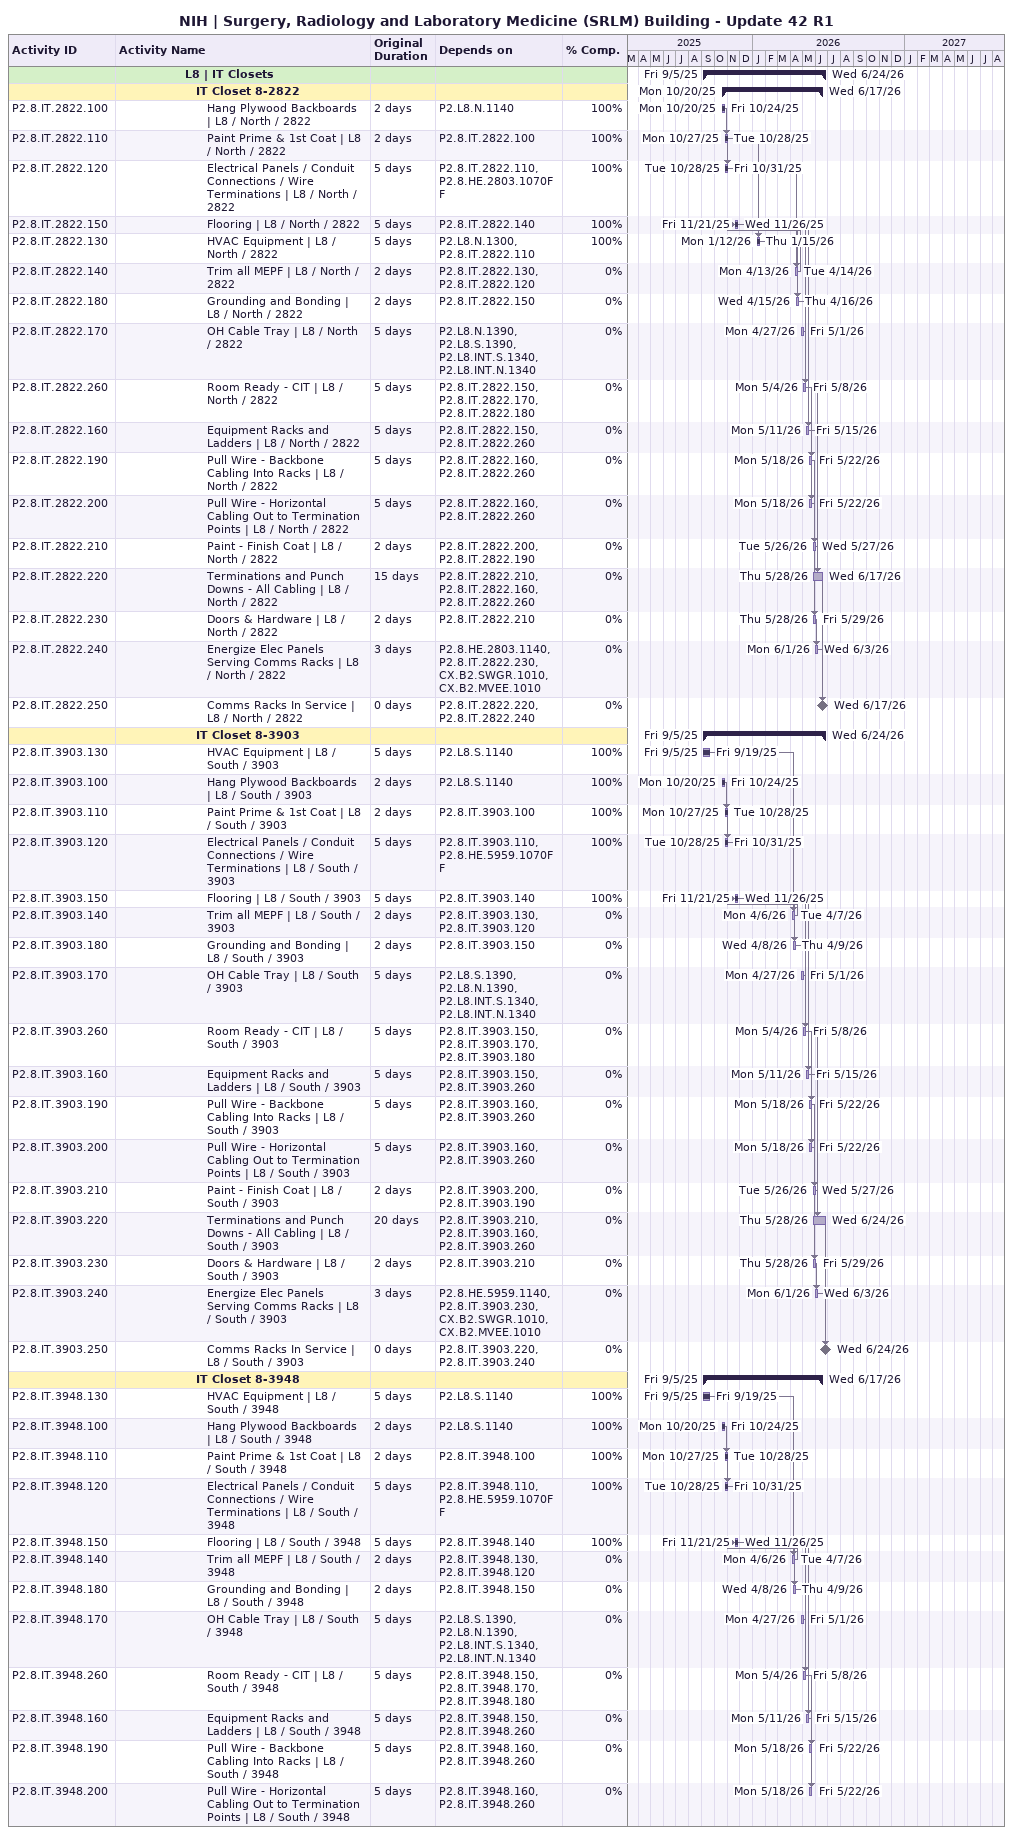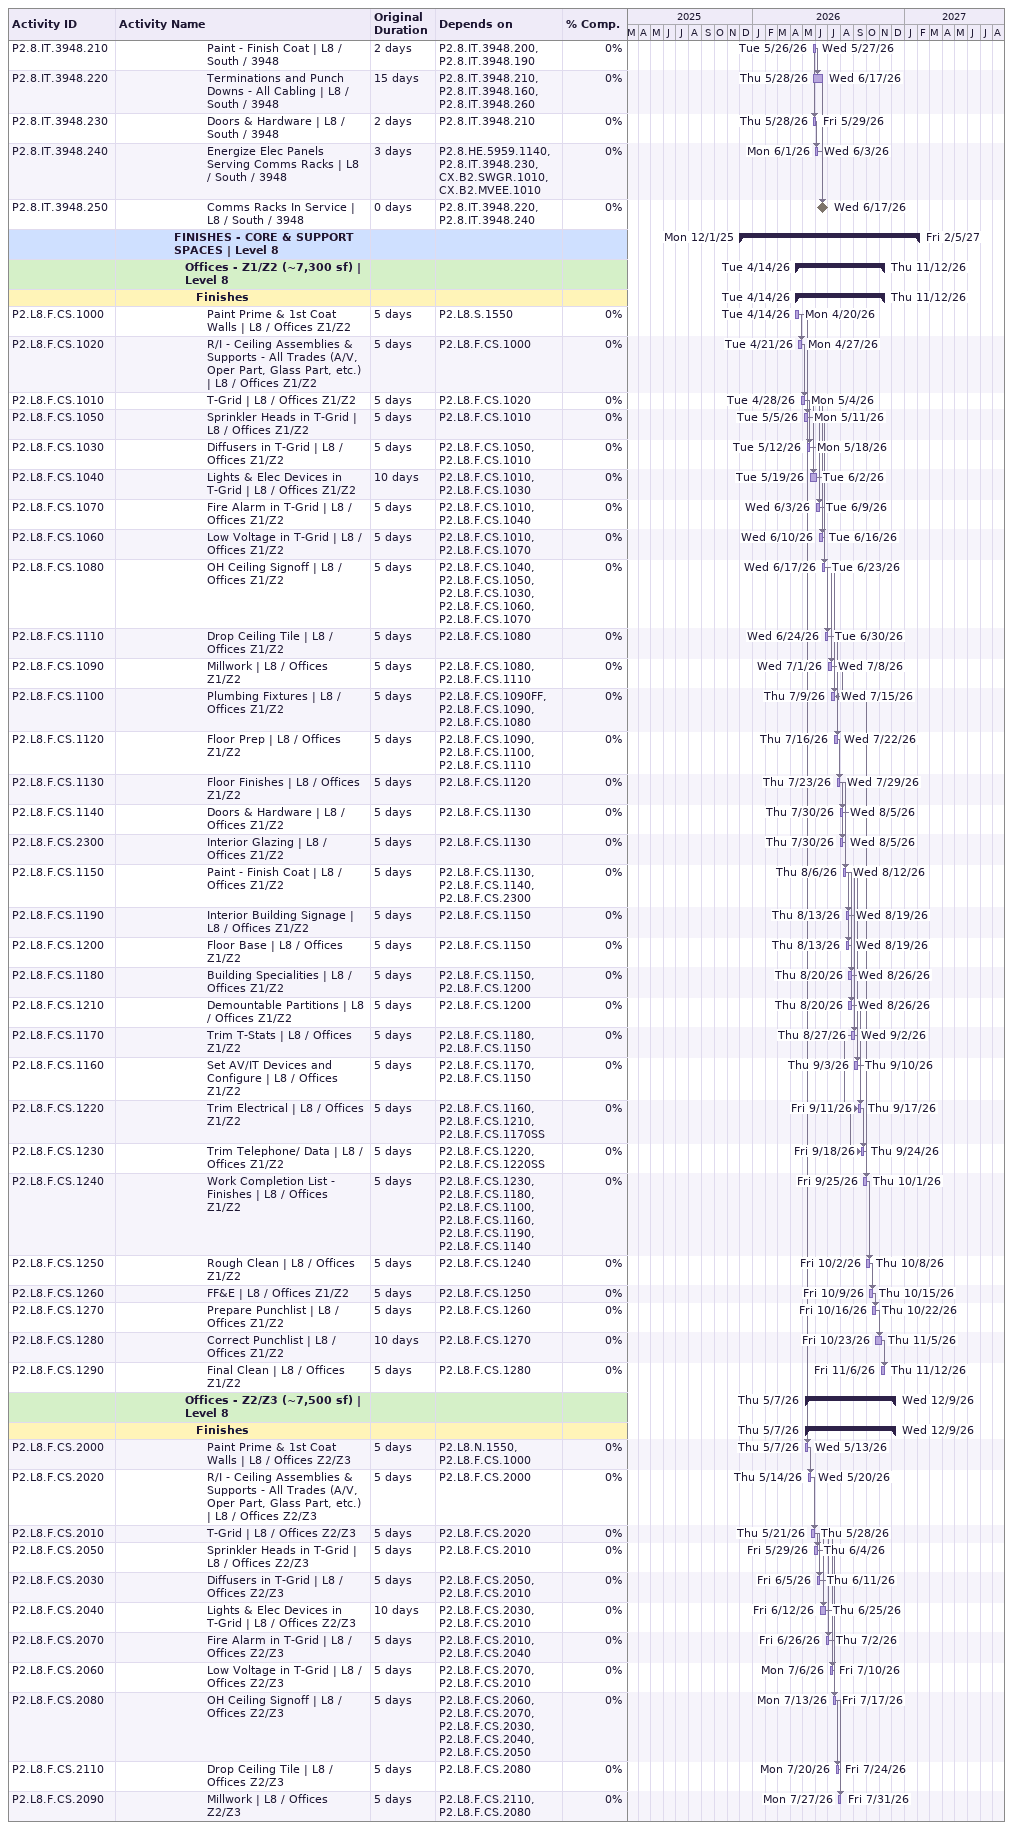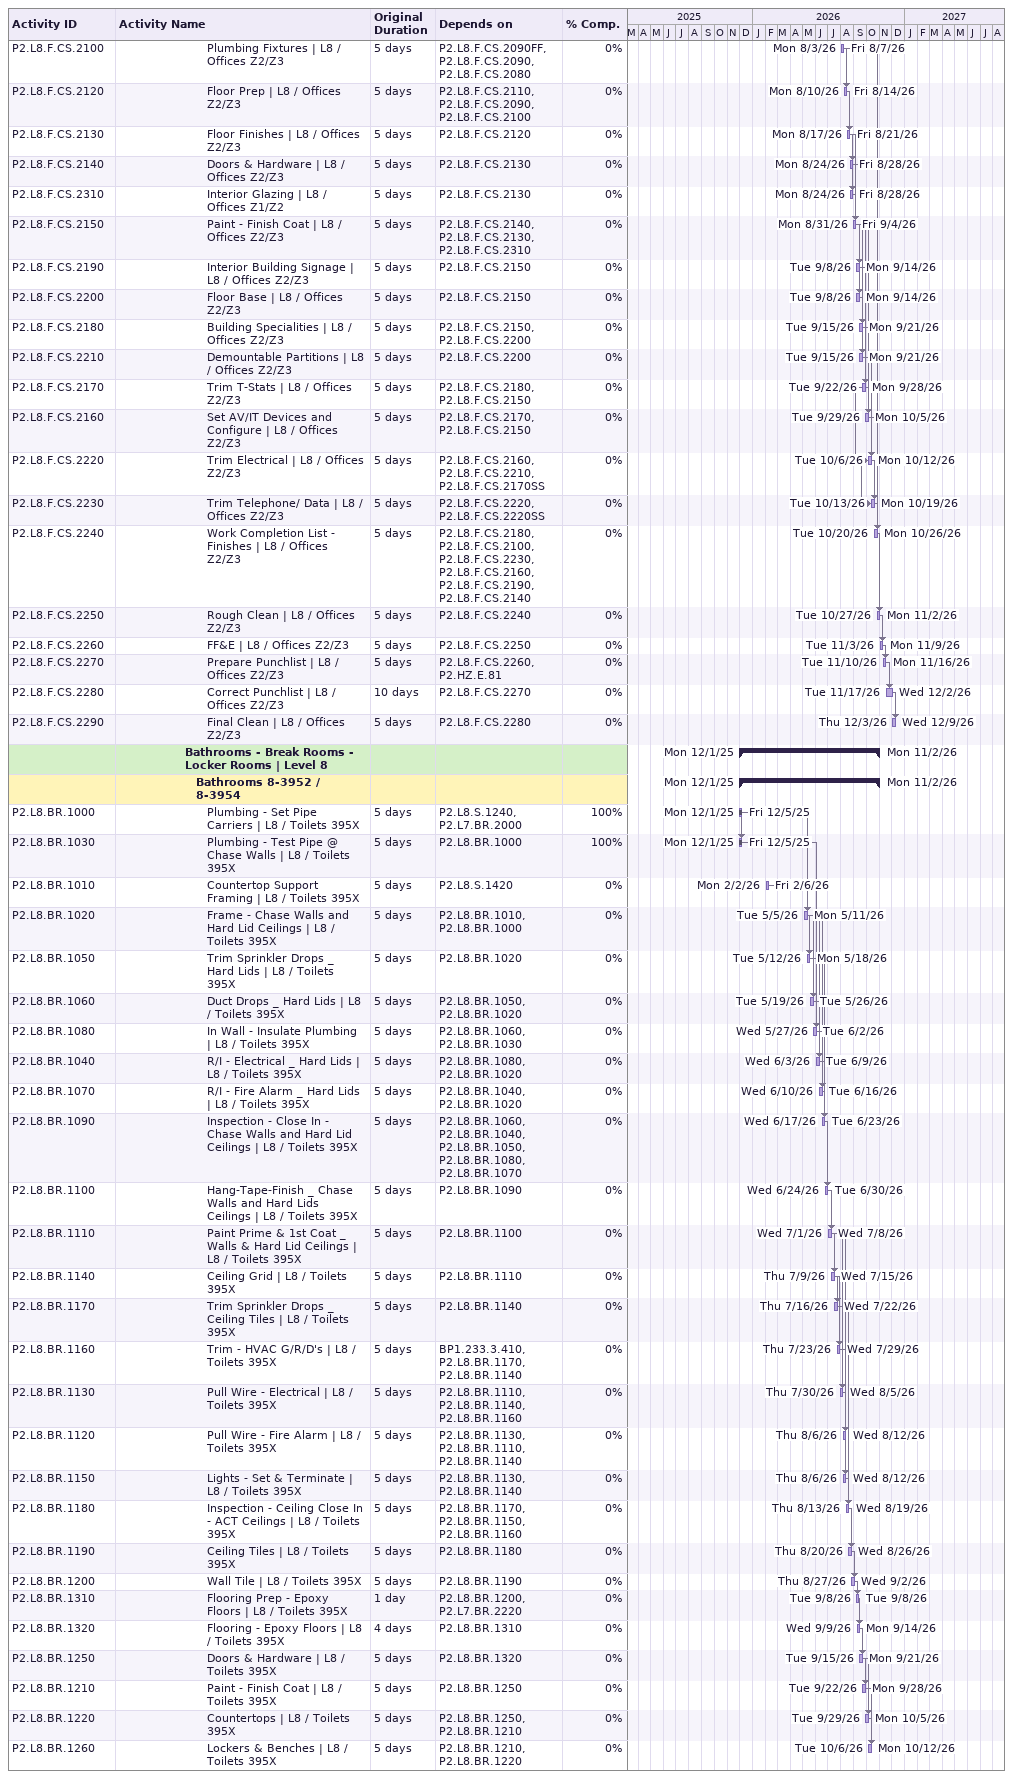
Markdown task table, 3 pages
NIH | Surgery, Radiology and Laboratory Medicine (SRLM) Building - Update 42 R1

| ID | Level | Task | Original duration | Start | Finish | Predecessors | % complete |
|---|---|---|---|---|---|---|---|
|  | 7 | **L8 \| IT Closets** |  | 2025-09-05 | 2026-06-24 |  |  |
|  | 8 | **IT Closet 8-2822** |  | 2025-10-20 | 2026-06-17 |  |  |
| P2.8.IT.2822.100 | 9 | Hang Plywood Backboards \| L8 / North / 2822 | 2d | 2025-10-20 | 2025-10-24 | P2.L8.N.1140 | 100 |
| P2.8.IT.2822.110 | 9 | Paint Prime & 1st Coat \| L8 / North / 2822 | 2d | 2025-10-27 | 2025-10-28 | P2.8.IT.2822.100 | 100 |
| P2.8.IT.2822.120 | 9 | Electrical Panels / Conduit Connections / Wire Terminations \| L8 / North / 2822 | 5d | 2025-10-28 | 2025-10-31 | P2.8.IT.2822.110, P2.8.HE.2803.1070FF | 100 |
| P2.8.IT.2822.150 | 9 | Flooring \| L8 / North / 2822 | 5d | 2025-11-21 | 2025-11-26 | P2.8.IT.2822.140 | 100 |
| P2.8.IT.2822.130 | 9 | HVAC Equipment \| L8 / North / 2822 | 5d | 2026-01-12 | 2026-01-15 | P2.L8.N.1300, P2.8.IT.2822.110 | 100 |
| P2.8.IT.2822.140 | 9 | Trim all MEPF \| L8 / North / 2822 | 2d | 2026-04-13 | 2026-04-14 | P2.8.IT.2822.130, P2.8.IT.2822.120 | 0 |
| P2.8.IT.2822.180 | 9 | Grounding and Bonding \| L8 / North / 2822 | 2d | 2026-04-15 | 2026-04-16 | P2.8.IT.2822.150 | 0 |
| P2.8.IT.2822.170 | 9 | OH Cable Tray \| L8 / North / 2822 | 5d | 2026-04-27 | 2026-05-01 | P2.L8.N.1390, P2.L8.S.1390, P2.L8.INT.S.1340, P2.L8.INT.N.1340 | 0 |
| P2.8.IT.2822.260 | 9 | Room Ready - CIT \| L8 / North / 2822 | 5d | 2026-05-04 | 2026-05-08 | P2.8.IT.2822.150, P2.8.IT.2822.170, P2.8.IT.2822.180 | 0 |
| P2.8.IT.2822.160 | 9 | Equipment Racks and Ladders \| L8 / North / 2822 | 5d | 2026-05-11 | 2026-05-15 | P2.8.IT.2822.150, P2.8.IT.2822.260 | 0 |
| P2.8.IT.2822.190 | 9 | Pull Wire - Backbone Cabling Into Racks \| L8 / North / 2822 | 5d | 2026-05-18 | 2026-05-22 | P2.8.IT.2822.160, P2.8.IT.2822.260 | 0 |
| P2.8.IT.2822.200 | 9 | Pull Wire - Horizontal Cabling Out to Termination Points \| L8 / North / 2822 | 5d | 2026-05-18 | 2026-05-22 | P2.8.IT.2822.160, P2.8.IT.2822.260 | 0 |
| P2.8.IT.2822.210 | 9 | Paint - Finish Coat \| L8 / North / 2822 | 2d | 2026-05-26 | 2026-05-27 | P2.8.IT.2822.200, P2.8.IT.2822.190 | 0 |
| P2.8.IT.2822.220 | 9 | Terminations and Punch Downs - All Cabling \| L8 / North / 2822 | 15d | 2026-05-28 | 2026-06-17 | P2.8.IT.2822.210, P2.8.IT.2822.160, P2.8.IT.2822.260 | 0 |
| P2.8.IT.2822.230 | 9 | Doors & Hardware \| L8 / North / 2822 | 2d | 2026-05-28 | 2026-05-29 | P2.8.IT.2822.210 | 0 |
| P2.8.IT.2822.240 | 9 | Energize Elec Panels Serving Comms Racks \| L8 / North / 2822 | 3d | 2026-06-01 | 2026-06-03 | P2.8.HE.2803.1140, P2.8.IT.2822.230, CX.B2.SWGR.1010, CX.B2.MVEE.1010 | 0 |
| P2.8.IT.2822.250 | 9 | Comms Racks In Service \| L8 / North / 2822 | 0d | 2026-06-17 | 2026-06-17 | P2.8.IT.2822.220, P2.8.IT.2822.240 | 0 |
|  | 8 | **IT Closet 8-3903** |  | 2025-09-05 | 2026-06-24 |  |  |
| P2.8.IT.3903.130 | 9 | HVAC Equipment \| L8 / South / 3903 | 5d | 2025-09-05 | 2025-09-19 | P2.L8.S.1140 | 100 |
| P2.8.IT.3903.100 | 9 | Hang Plywood Backboards \| L8 / South / 3903 | 2d | 2025-10-20 | 2025-10-24 | P2.L8.S.1140 | 100 |
| P2.8.IT.3903.110 | 9 | Paint Prime & 1st Coat \| L8 / South / 3903 | 2d | 2025-10-27 | 2025-10-28 | P2.8.IT.3903.100 | 100 |
| P2.8.IT.3903.120 | 9 | Electrical Panels / Conduit Connections / Wire Terminations \| L8 / South / 3903 | 5d | 2025-10-28 | 2025-10-31 | P2.8.IT.3903.110, P2.8.HE.5959.1070FF | 100 |
| P2.8.IT.3903.150 | 9 | Flooring \| L8 / South / 3903 | 5d | 2025-11-21 | 2025-11-26 | P2.8.IT.3903.140 | 100 |
| P2.8.IT.3903.140 | 9 | Trim all MEPF \| L8 / South / 3903 | 2d | 2026-04-06 | 2026-04-07 | P2.8.IT.3903.130, P2.8.IT.3903.120 | 0 |
| P2.8.IT.3903.180 | 9 | Grounding and Bonding \| L8 / South / 3903 | 2d | 2026-04-08 | 2026-04-09 | P2.8.IT.3903.150 | 0 |
| P2.8.IT.3903.170 | 9 | OH Cable Tray \| L8 / South / 3903 | 5d | 2026-04-27 | 2026-05-01 | P2.L8.S.1390, P2.L8.N.1390, P2.L8.INT.S.1340, P2.L8.INT.N.1340 | 0 |
| P2.8.IT.3903.260 | 9 | Room Ready - CIT \| L8 / South / 3903 | 5d | 2026-05-04 | 2026-05-08 | P2.8.IT.3903.150, P2.8.IT.3903.170, P2.8.IT.3903.180 | 0 |
| P2.8.IT.3903.160 | 9 | Equipment Racks and Ladders \| L8 / South / 3903 | 5d | 2026-05-11 | 2026-05-15 | P2.8.IT.3903.150, P2.8.IT.3903.260 | 0 |
| P2.8.IT.3903.190 | 9 | Pull Wire - Backbone Cabling Into Racks \| L8 / South / 3903 | 5d | 2026-05-18 | 2026-05-22 | P2.8.IT.3903.160, P2.8.IT.3903.260 | 0 |
| P2.8.IT.3903.200 | 9 | Pull Wire - Horizontal Cabling Out to Termination Points \| L8 / South / 3903 | 5d | 2026-05-18 | 2026-05-22 | P2.8.IT.3903.160, P2.8.IT.3903.260 | 0 |
| P2.8.IT.3903.210 | 9 | Paint - Finish Coat \| L8 / South / 3903 | 2d | 2026-05-26 | 2026-05-27 | P2.8.IT.3903.200, P2.8.IT.3903.190 | 0 |
| P2.8.IT.3903.220 | 9 | Terminations and Punch Downs - All Cabling \| L8 / South / 3903 | 20d | 2026-05-28 | 2026-06-24 | P2.8.IT.3903.210, P2.8.IT.3903.160, P2.8.IT.3903.260 | 0 |
| P2.8.IT.3903.230 | 9 | Doors & Hardware \| L8 / South / 3903 | 2d | 2026-05-28 | 2026-05-29 | P2.8.IT.3903.210 | 0 |
| P2.8.IT.3903.240 | 9 | Energize Elec Panels Serving Comms Racks \| L8 / South / 3903 | 3d | 2026-06-01 | 2026-06-03 | P2.8.HE.5959.1140, P2.8.IT.3903.230, CX.B2.SWGR.1010, CX.B2.MVEE.1010 | 0 |
| P2.8.IT.3903.250 | 9 | Comms Racks In Service \| L8 / South / 3903 | 0d | 2026-06-24 | 2026-06-24 | P2.8.IT.3903.220, P2.8.IT.3903.240 | 0 |
|  | 8 | **IT Closet 8-3948** |  | 2025-09-05 | 2026-06-17 |  |  |
| P2.8.IT.3948.130 | 9 | HVAC Equipment \| L8 / South / 3948 | 5d | 2025-09-05 | 2025-09-19 | P2.L8.S.1140 | 100 |
| P2.8.IT.3948.100 | 9 | Hang Plywood Backboards \| L8 / South / 3948 | 2d | 2025-10-20 | 2025-10-24 | P2.L8.S.1140 | 100 |
| P2.8.IT.3948.110 | 9 | Paint Prime & 1st Coat \| L8 / South / 3948 | 2d | 2025-10-27 | 2025-10-28 | P2.8.IT.3948.100 | 100 |
| P2.8.IT.3948.120 | 9 | Electrical Panels / Conduit Connections / Wire Terminations \| L8 / South / 3948 | 5d | 2025-10-28 | 2025-10-31 | P2.8.IT.3948.110, P2.8.HE.5959.1070FF | 100 |
| P2.8.IT.3948.150 | 9 | Flooring \| L8 / South / 3948 | 5d | 2025-11-21 | 2025-11-26 | P2.8.IT.3948.140 | 100 |
| P2.8.IT.3948.140 | 9 | Trim all MEPF \| L8 / South / 3948 | 2d | 2026-04-06 | 2026-04-07 | P2.8.IT.3948.130, P2.8.IT.3948.120 | 0 |
| P2.8.IT.3948.180 | 9 | Grounding and Bonding \| L8 / South / 3948 | 2d | 2026-04-08 | 2026-04-09 | P2.8.IT.3948.150 | 0 |
| P2.8.IT.3948.170 | 9 | OH Cable Tray \| L8 / South / 3948 | 5d | 2026-04-27 | 2026-05-01 | P2.L8.S.1390, P2.L8.N.1390, P2.L8.INT.S.1340, P2.L8.INT.N.1340 | 0 |
| P2.8.IT.3948.260 | 9 | Room Ready - CIT \| L8 / South / 3948 | 5d | 2026-05-04 | 2026-05-08 | P2.8.IT.3948.150, P2.8.IT.3948.170, P2.8.IT.3948.180 | 0 |
| P2.8.IT.3948.160 | 9 | Equipment Racks and Ladders \| L8 / South / 3948 | 5d | 2026-05-11 | 2026-05-15 | P2.8.IT.3948.150, P2.8.IT.3948.260 | 0 |
| P2.8.IT.3948.190 | 9 | Pull Wire - Backbone Cabling Into Racks \| L8 / South / 3948 | 5d | 2026-05-18 | 2026-05-22 | P2.8.IT.3948.160, P2.8.IT.3948.260 | 0 |
| P2.8.IT.3948.200 | 9 | Pull Wire - Horizontal Cabling Out to Termination Points \| L8 / South / 3948 | 5d | 2026-05-18 | 2026-05-22 | P2.8.IT.3948.160, P2.8.IT.3948.260 | 0 |
| P2.8.IT.3948.210 | 9 | Paint - Finish Coat \| L8 / South / 3948 | 2d | 2026-05-26 | 2026-05-27 | P2.8.IT.3948.200, P2.8.IT.3948.190 | 0 |
| P2.8.IT.3948.220 | 9 | Terminations and Punch Downs - All Cabling \| L8 / South / 3948 | 15d | 2026-05-28 | 2026-06-17 | P2.8.IT.3948.210, P2.8.IT.3948.160, P2.8.IT.3948.260 | 0 |
| P2.8.IT.3948.230 | 9 | Doors & Hardware \| L8 / South / 3948 | 2d | 2026-05-28 | 2026-05-29 | P2.8.IT.3948.210 | 0 |
| P2.8.IT.3948.240 | 9 | Energize Elec Panels Serving Comms Racks \| L8 / South / 3948 | 3d | 2026-06-01 | 2026-06-03 | P2.8.HE.5959.1140, P2.8.IT.3948.230, CX.B2.SWGR.1010, CX.B2.MVEE.1010 | 0 |
| P2.8.IT.3948.250 | 9 | Comms Racks In Service \| L8 / South / 3948 | 0d | 2026-06-17 | 2026-06-17 | P2.8.IT.3948.220, P2.8.IT.3948.240 | 0 |
|  | 6 | **FINISHES - CORE & SUPPORT SPACES \| Level 8** |  | 2025-12-01 | 2027-02-05 |  |  |
|  | 7 | **Offices - Z1/Z2 (~7,300 sf) \| Level 8** |  | 2026-04-14 | 2026-11-12 |  |  |
|  | 8 | **Finishes** |  | 2026-04-14 | 2026-11-12 |  |  |
| P2.L8.F.CS.1000 | 9 | Paint Prime & 1st Coat Walls \| L8 / Offices Z1/Z2 | 5d | 2026-04-14 | 2026-04-20 | P2.L8.S.1550 | 0 |
| P2.L8.F.CS.1020 | 9 | R/I - Ceiling Assemblies & Supports - All Trades (A/V, Oper Part, Glass Part, etc.) \| L8 / Offices Z1/Z2 | 5d | 2026-04-21 | 2026-04-27 | P2.L8.F.CS.1000 | 0 |
| P2.L8.F.CS.1010 | 9 | T-Grid \| L8 / Offices Z1/Z2 | 5d | 2026-04-28 | 2026-05-04 | P2.L8.F.CS.1020 | 0 |
| P2.L8.F.CS.1050 | 9 | Sprinkler Heads in T-Grid \| L8 / Offices Z1/Z2 | 5d | 2026-05-05 | 2026-05-11 | P2.L8.F.CS.1010 | 0 |
| P2.L8.F.CS.1030 | 9 | Diffusers in T-Grid \| L8 / Offices Z1/Z2 | 5d | 2026-05-12 | 2026-05-18 | P2.L8.F.CS.1050, P2.L8.F.CS.1010 | 0 |
| P2.L8.F.CS.1040 | 9 | Lights & Elec Devices in T-Grid \| L8 / Offices Z1/Z2 | 10d | 2026-05-19 | 2026-06-02 | P2.L8.F.CS.1010, P2.L8.F.CS.1030 | 0 |
| P2.L8.F.CS.1070 | 9 | Fire Alarm in T-Grid \| L8 / Offices Z1/Z2 | 5d | 2026-06-03 | 2026-06-09 | P2.L8.F.CS.1010, P2.L8.F.CS.1040 | 0 |
| P2.L8.F.CS.1060 | 9 | Low Voltage in T-Grid \| L8 / Offices Z1/Z2 | 5d | 2026-06-10 | 2026-06-16 | P2.L8.F.CS.1010, P2.L8.F.CS.1070 | 0 |
| P2.L8.F.CS.1080 | 9 | OH Ceiling Signoff \| L8 / Offices Z1/Z2 | 5d | 2026-06-17 | 2026-06-23 | P2.L8.F.CS.1040, P2.L8.F.CS.1050, P2.L8.F.CS.1030, P2.L8.F.CS.1060, P2.L8.F.CS.1070 | 0 |
| P2.L8.F.CS.1110 | 9 | Drop Ceiling Tile \| L8 / Offices Z1/Z2 | 5d | 2026-06-24 | 2026-06-30 | P2.L8.F.CS.1080 | 0 |
| P2.L8.F.CS.1090 | 9 | Millwork \| L8 / Offices Z1/Z2 | 5d | 2026-07-01 | 2026-07-08 | P2.L8.F.CS.1080, P2.L8.F.CS.1110 | 0 |
| P2.L8.F.CS.1100 | 9 | Plumbing Fixtures \| L8 / Offices Z1/Z2 | 5d | 2026-07-09 | 2026-07-15 | P2.L8.F.CS.1090FF, P2.L8.F.CS.1090, P2.L8.F.CS.1080 | 0 |
| P2.L8.F.CS.1120 | 9 | Floor Prep \| L8 / Offices Z1/Z2 | 5d | 2026-07-16 | 2026-07-22 | P2.L8.F.CS.1090, P2.L8.F.CS.1100, P2.L8.F.CS.1110 | 0 |
| P2.L8.F.CS.1130 | 9 | Floor Finishes \| L8 / Offices Z1/Z2 | 5d | 2026-07-23 | 2026-07-29 | P2.L8.F.CS.1120 | 0 |
| P2.L8.F.CS.1140 | 9 | Doors & Hardware \| L8 / Offices Z1/Z2 | 5d | 2026-07-30 | 2026-08-05 | P2.L8.F.CS.1130 | 0 |
| P2.L8.F.CS.2300 | 9 | Interior Glazing \| L8 / Offices Z1/Z2 | 5d | 2026-07-30 | 2026-08-05 | P2.L8.F.CS.1130 | 0 |
| P2.L8.F.CS.1150 | 9 | Paint - Finish Coat \| L8 / Offices Z1/Z2 | 5d | 2026-08-06 | 2026-08-12 | P2.L8.F.CS.1130, P2.L8.F.CS.1140, P2.L8.F.CS.2300 | 0 |
| P2.L8.F.CS.1190 | 9 | Interior Building Signage \| L8 / Offices Z1/Z2 | 5d | 2026-08-13 | 2026-08-19 | P2.L8.F.CS.1150 | 0 |
| P2.L8.F.CS.1200 | 9 | Floor Base \| L8 / Offices Z1/Z2 | 5d | 2026-08-13 | 2026-08-19 | P2.L8.F.CS.1150 | 0 |
| P2.L8.F.CS.1180 | 9 | Building Specialities \| L8 / Offices Z1/Z2 | 5d | 2026-08-20 | 2026-08-26 | P2.L8.F.CS.1150, P2.L8.F.CS.1200 | 0 |
| P2.L8.F.CS.1210 | 9 | Demountable Partitions \| L8 / Offices Z1/Z2 | 5d | 2026-08-20 | 2026-08-26 | P2.L8.F.CS.1200 | 0 |
| P2.L8.F.CS.1170 | 9 | Trim T-Stats \| L8 / Offices Z1/Z2 | 5d | 2026-08-27 | 2026-09-02 | P2.L8.F.CS.1180, P2.L8.F.CS.1150 | 0 |
| P2.L8.F.CS.1160 | 9 | Set AV/IT Devices and Configure \| L8 / Offices Z1/Z2 | 5d | 2026-09-03 | 2026-09-10 | P2.L8.F.CS.1170, P2.L8.F.CS.1150 | 0 |
| P2.L8.F.CS.1220 | 9 | Trim Electrical \| L8 / Offices Z1/Z2 | 5d | 2026-09-11 | 2026-09-17 | P2.L8.F.CS.1160, P2.L8.F.CS.1210, P2.L8.F.CS.1170SS | 0 |
| P2.L8.F.CS.1230 | 9 | Trim Telephone/ Data \| L8 / Offices Z1/Z2 | 5d | 2026-09-18 | 2026-09-24 | P2.L8.F.CS.1220, P2.L8.F.CS.1220SS | 0 |
| P2.L8.F.CS.1240 | 9 | Work Completion List - Finishes \| L8 / Offices Z1/Z2 | 5d | 2026-09-25 | 2026-10-01 | P2.L8.F.CS.1230, P2.L8.F.CS.1180, P2.L8.F.CS.1100, P2.L8.F.CS.1160, P2.L8.F.CS.1190, P2.L8.F.CS.1140 | 0 |
| P2.L8.F.CS.1250 | 9 | Rough Clean \| L8 / Offices Z1/Z2 | 5d | 2026-10-02 | 2026-10-08 | P2.L8.F.CS.1240 | 0 |
| P2.L8.F.CS.1260 | 9 | FF&E \| L8 / Offices Z1/Z2 | 5d | 2026-10-09 | 2026-10-15 | P2.L8.F.CS.1250 | 0 |
| P2.L8.F.CS.1270 | 9 | Prepare Punchlist \| L8 / Offices Z1/Z2 | 5d | 2026-10-16 | 2026-10-22 | P2.L8.F.CS.1260 | 0 |
| P2.L8.F.CS.1280 | 9 | Correct Punchlist \| L8 / Offices Z1/Z2 | 10d | 2026-10-23 | 2026-11-05 | P2.L8.F.CS.1270 | 0 |
| P2.L8.F.CS.1290 | 9 | Final Clean \| L8 / Offices Z1/Z2 | 5d | 2026-11-06 | 2026-11-12 | P2.L8.F.CS.1280 | 0 |
|  | 7 | **Offices - Z2/Z3 (~7,500 sf) \| Level 8** |  | 2026-05-07 | 2026-12-09 |  |  |
|  | 8 | **Finishes** |  | 2026-05-07 | 2026-12-09 |  |  |
| P2.L8.F.CS.2000 | 9 | Paint Prime & 1st Coat Walls \| L8 / Offices Z2/Z3 | 5d | 2026-05-07 | 2026-05-13 | P2.L8.N.1550, P2.L8.F.CS.1000 | 0 |
| P2.L8.F.CS.2020 | 9 | R/I - Ceiling Assemblies & Supports - All Trades (A/V, Oper Part, Glass Part, etc.) \| L8 / Offices Z2/Z3 | 5d | 2026-05-14 | 2026-05-20 | P2.L8.F.CS.2000 | 0 |
| P2.L8.F.CS.2010 | 9 | T-Grid \| L8 / Offices Z2/Z3 | 5d | 2026-05-21 | 2026-05-28 | P2.L8.F.CS.2020 | 0 |
| P2.L8.F.CS.2050 | 9 | Sprinkler Heads in T-Grid \| L8 / Offices Z2/Z3 | 5d | 2026-05-29 | 2026-06-04 | P2.L8.F.CS.2010 | 0 |
| P2.L8.F.CS.2030 | 9 | Diffusers in T-Grid \| L8 / Offices Z2/Z3 | 5d | 2026-06-05 | 2026-06-11 | P2.L8.F.CS.2050, P2.L8.F.CS.2010 | 0 |
| P2.L8.F.CS.2040 | 9 | Lights & Elec Devices in T-Grid \| L8 / Offices Z2/Z3 | 10d | 2026-06-12 | 2026-06-25 | P2.L8.F.CS.2030, P2.L8.F.CS.2010 | 0 |
| P2.L8.F.CS.2070 | 9 | Fire Alarm in T-Grid \| L8 / Offices Z2/Z3 | 5d | 2026-06-26 | 2026-07-02 | P2.L8.F.CS.2010, P2.L8.F.CS.2040 | 0 |
| P2.L8.F.CS.2060 | 9 | Low Voltage in T-Grid \| L8 / Offices Z2/Z3 | 5d | 2026-07-06 | 2026-07-10 | P2.L8.F.CS.2070, P2.L8.F.CS.2010 | 0 |
| P2.L8.F.CS.2080 | 9 | OH Ceiling Signoff \| L8 / Offices Z2/Z3 | 5d | 2026-07-13 | 2026-07-17 | P2.L8.F.CS.2060, P2.L8.F.CS.2070, P2.L8.F.CS.2030, P2.L8.F.CS.2040, P2.L8.F.CS.2050 | 0 |
| P2.L8.F.CS.2110 | 9 | Drop Ceiling Tile \| L8 / Offices Z2/Z3 | 5d | 2026-07-20 | 2026-07-24 | P2.L8.F.CS.2080 | 0 |
| P2.L8.F.CS.2090 | 9 | Millwork \| L8 / Offices Z2/Z3 | 5d | 2026-07-27 | 2026-07-31 | P2.L8.F.CS.2110, P2.L8.F.CS.2080 | 0 |
| P2.L8.F.CS.2100 | 9 | Plumbing Fixtures \| L8 / Offices Z2/Z3 | 5d | 2026-08-03 | 2026-08-07 | P2.L8.F.CS.2090FF, P2.L8.F.CS.2090, P2.L8.F.CS.2080 | 0 |
| P2.L8.F.CS.2120 | 9 | Floor Prep \| L8 / Offices Z2/Z3 | 5d | 2026-08-10 | 2026-08-14 | P2.L8.F.CS.2110, P2.L8.F.CS.2090, P2.L8.F.CS.2100 | 0 |
| P2.L8.F.CS.2130 | 9 | Floor Finishes \| L8 / Offices Z2/Z3 | 5d | 2026-08-17 | 2026-08-21 | P2.L8.F.CS.2120 | 0 |
| P2.L8.F.CS.2140 | 9 | Doors & Hardware \| L8 / Offices Z2/Z3 | 5d | 2026-08-24 | 2026-08-28 | P2.L8.F.CS.2130 | 0 |
| P2.L8.F.CS.2310 | 9 | Interior Glazing \| L8 / Offices Z1/Z2 | 5d | 2026-08-24 | 2026-08-28 | P2.L8.F.CS.2130 | 0 |
| P2.L8.F.CS.2150 | 9 | Paint - Finish Coat \| L8 / Offices Z2/Z3 | 5d | 2026-08-31 | 2026-09-04 | P2.L8.F.CS.2140, P2.L8.F.CS.2130, P2.L8.F.CS.2310 | 0 |
| P2.L8.F.CS.2190 | 9 | Interior Building Signage \| L8 / Offices Z2/Z3 | 5d | 2026-09-08 | 2026-09-14 | P2.L8.F.CS.2150 | 0 |
| P2.L8.F.CS.2200 | 9 | Floor Base \| L8 / Offices Z2/Z3 | 5d | 2026-09-08 | 2026-09-14 | P2.L8.F.CS.2150 | 0 |
| P2.L8.F.CS.2180 | 9 | Building Specialities \| L8 / Offices Z2/Z3 | 5d | 2026-09-15 | 2026-09-21 | P2.L8.F.CS.2150, P2.L8.F.CS.2200 | 0 |
| P2.L8.F.CS.2210 | 9 | Demountable Partitions \| L8 / Offices Z2/Z3 | 5d | 2026-09-15 | 2026-09-21 | P2.L8.F.CS.2200 | 0 |
| P2.L8.F.CS.2170 | 9 | Trim T-Stats \| L8 / Offices Z2/Z3 | 5d | 2026-09-22 | 2026-09-28 | P2.L8.F.CS.2180, P2.L8.F.CS.2150 | 0 |
| P2.L8.F.CS.2160 | 9 | Set AV/IT Devices and Configure \| L8 / Offices Z2/Z3 | 5d | 2026-09-29 | 2026-10-05 | P2.L8.F.CS.2170, P2.L8.F.CS.2150 | 0 |
| P2.L8.F.CS.2220 | 9 | Trim Electrical \| L8 / Offices Z2/Z3 | 5d | 2026-10-06 | 2026-10-12 | P2.L8.F.CS.2160, P2.L8.F.CS.2210, P2.L8.F.CS.2170SS | 0 |
| P2.L8.F.CS.2230 | 9 | Trim Telephone/ Data \| L8 / Offices Z2/Z3 | 5d | 2026-10-13 | 2026-10-19 | P2.L8.F.CS.2220, P2.L8.F.CS.2220SS | 0 |
| P2.L8.F.CS.2240 | 9 | Work Completion List - Finishes \| L8 / Offices Z2/Z3 | 5d | 2026-10-20 | 2026-10-26 | P2.L8.F.CS.2180, P2.L8.F.CS.2100, P2.L8.F.CS.2230, P2.L8.F.CS.2160, P2.L8.F.CS.2190, P2.L8.F.CS.2140 | 0 |
| P2.L8.F.CS.2250 | 9 | Rough Clean \| L8 / Offices Z2/Z3 | 5d | 2026-10-27 | 2026-11-02 | P2.L8.F.CS.2240 | 0 |
| P2.L8.F.CS.2260 | 9 | FF&E \| L8 / Offices Z2/Z3 | 5d | 2026-11-03 | 2026-11-09 | P2.L8.F.CS.2250 | 0 |
| P2.L8.F.CS.2270 | 9 | Prepare Punchlist \| L8 / Offices Z2/Z3 | 5d | 2026-11-10 | 2026-11-16 | P2.L8.F.CS.2260, P2.HZ.E.81 | 0 |
| P2.L8.F.CS.2280 | 9 | Correct Punchlist \| L8 / Offices Z2/Z3 | 10d | 2026-11-17 | 2026-12-02 | P2.L8.F.CS.2270 | 0 |
| P2.L8.F.CS.2290 | 9 | Final Clean \| L8 / Offices Z2/Z3 | 5d | 2026-12-03 | 2026-12-09 | P2.L8.F.CS.2280 | 0 |
|  | 7 | **Bathrooms - Break Rooms - Locker Rooms \| Level 8** |  | 2025-12-01 | 2026-11-02 |  |  |
|  | 8 | **Bathrooms 8-3952 / 8-3954** |  | 2025-12-01 | 2026-11-02 |  |  |
| P2.L8.BR.1000 | 9 | Plumbing - Set Pipe Carriers \| L8 / Toilets 395X | 5d | 2025-12-01 | 2025-12-05 | P2.L8.S.1240, P2.L7.BR.2000 | 100 |
| P2.L8.BR.1030 | 9 | Plumbing - Test Pipe @ Chase Walls \| L8 / Toilets 395X | 5d | 2025-12-01 | 2025-12-05 | P2.L8.BR.1000 | 100 |
| P2.L8.BR.1010 | 9 | Countertop Support Framing \| L8 / Toilets 395X | 5d | 2026-02-02 | 2026-02-06 | P2.L8.S.1420 | 0 |
| P2.L8.BR.1020 | 9 | Frame - Chase Walls and Hard Lid Ceilings \| L8 / Toilets 395X | 5d | 2026-05-05 | 2026-05-11 | P2.L8.BR.1010, P2.L8.BR.1000 | 0 |
| P2.L8.BR.1050 | 9 | Trim Sprinkler Drops _ Hard Lids \| L8 / Toilets 395X | 5d | 2026-05-12 | 2026-05-18 | P2.L8.BR.1020 | 0 |
| P2.L8.BR.1060 | 9 | Duct Drops _ Hard Lids \| L8 / Toilets 395X | 5d | 2026-05-19 | 2026-05-26 | P2.L8.BR.1050, P2.L8.BR.1020 | 0 |
| P2.L8.BR.1080 | 9 | In Wall - Insulate Plumbing \| L8 / Toilets 395X | 5d | 2026-05-27 | 2026-06-02 | P2.L8.BR.1060, P2.L8.BR.1030 | 0 |
| P2.L8.BR.1040 | 9 | R/I - Electrical _ Hard Lids \| L8 / Toilets 395X | 5d | 2026-06-03 | 2026-06-09 | P2.L8.BR.1080, P2.L8.BR.1020 | 0 |
| P2.L8.BR.1070 | 9 | R/I - Fire Alarm _ Hard Lids \| L8 / Toilets 395X | 5d | 2026-06-10 | 2026-06-16 | P2.L8.BR.1040, P2.L8.BR.1020 | 0 |
| P2.L8.BR.1090 | 9 | Inspection - Close In - Chase Walls and Hard Lid Ceilings \| L8 / Toilets 395X | 5d | 2026-06-17 | 2026-06-23 | P2.L8.BR.1060, P2.L8.BR.1040, P2.L8.BR.1050, P2.L8.BR.1080, P2.L8.BR.1070 | 0 |
| P2.L8.BR.1100 | 9 | Hang-Tape-Finish _ Chase Walls and Hard Lids Ceilings \| L8 / Toilets 395X | 5d | 2026-06-24 | 2026-06-30 | P2.L8.BR.1090 | 0 |
| P2.L8.BR.1110 | 9 | Paint Prime & 1st Coat _ Walls & Hard Lid Ceilings \| L8 / Toilets 395X | 5d | 2026-07-01 | 2026-07-08 | P2.L8.BR.1100 | 0 |
| P2.L8.BR.1140 | 9 | Ceiling Grid \| L8 / Toilets 395X | 5d | 2026-07-09 | 2026-07-15 | P2.L8.BR.1110 | 0 |
| P2.L8.BR.1170 | 9 | Trim Sprinkler Drops _ Ceiling Tiles \| L8 / Toilets 395X | 5d | 2026-07-16 | 2026-07-22 | P2.L8.BR.1140 | 0 |
| P2.L8.BR.1160 | 9 | Trim - HVAC G/R/D's \| L8 / Toilets 395X | 5d | 2026-07-23 | 2026-07-29 | BP1.233.3.410, P2.L8.BR.1170, P2.L8.BR.1140 | 0 |
| P2.L8.BR.1130 | 9 | Pull Wire - Electrical \| L8 / Toilets 395X | 5d | 2026-07-30 | 2026-08-05 | P2.L8.BR.1110, P2.L8.BR.1140, P2.L8.BR.1160 | 0 |
| P2.L8.BR.1120 | 9 | Pull Wire - Fire Alarm \| L8 / Toilets 395X | 5d | 2026-08-06 | 2026-08-12 | P2.L8.BR.1130, P2.L8.BR.1110, P2.L8.BR.1140 | 0 |
| P2.L8.BR.1150 | 9 | Lights - Set & Terminate \| L8 / Toilets 395X | 5d | 2026-08-06 | 2026-08-12 | P2.L8.BR.1130, P2.L8.BR.1140 | 0 |
| P2.L8.BR.1180 | 9 | Inspection - Ceiling Close In - ACT Ceilings \| L8 / Toilets 395X | 5d | 2026-08-13 | 2026-08-19 | P2.L8.BR.1170, P2.L8.BR.1150, P2.L8.BR.1160 | 0 |
| P2.L8.BR.1190 | 9 | Ceiling Tiles \| L8 / Toilets 395X | 5d | 2026-08-20 | 2026-08-26 | P2.L8.BR.1180 | 0 |
| P2.L8.BR.1200 | 9 | Wall Tile \| L8 / Toilets 395X | 5d | 2026-08-27 | 2026-09-02 | P2.L8.BR.1190 | 0 |
| P2.L8.BR.1310 | 9 | Flooring Prep - Epoxy Floors \| L8 / Toilets 395X | 1d | 2026-09-08 | 2026-09-08 | P2.L8.BR.1200, P2.L7.BR.2220 | 0 |
| P2.L8.BR.1320 | 9 | Flooring - Epoxy Floors \| L8 / Toilets 395X | 4d | 2026-09-09 | 2026-09-14 | P2.L8.BR.1310 | 0 |
| P2.L8.BR.1250 | 9 | Doors & Hardware \| L8 / Toilets 395X | 5d | 2026-09-15 | 2026-09-21 | P2.L8.BR.1320 | 0 |
| P2.L8.BR.1210 | 9 | Paint - Finish Coat \| L8 / Toilets 395X | 5d | 2026-09-22 | 2026-09-28 | P2.L8.BR.1250 | 0 |
| P2.L8.BR.1220 | 9 | Countertops \| L8 / Toilets 395X | 5d | 2026-09-29 | 2026-10-05 | P2.L8.BR.1250, P2.L8.BR.1210 | 0 |
| P2.L8.BR.1260 | 9 | Lockers & Benches \| L8 / Toilets 395X | 5d | 2026-10-06 | 2026-10-12 | P2.L8.BR.1210, P2.L8.BR.1220 | 0 |
